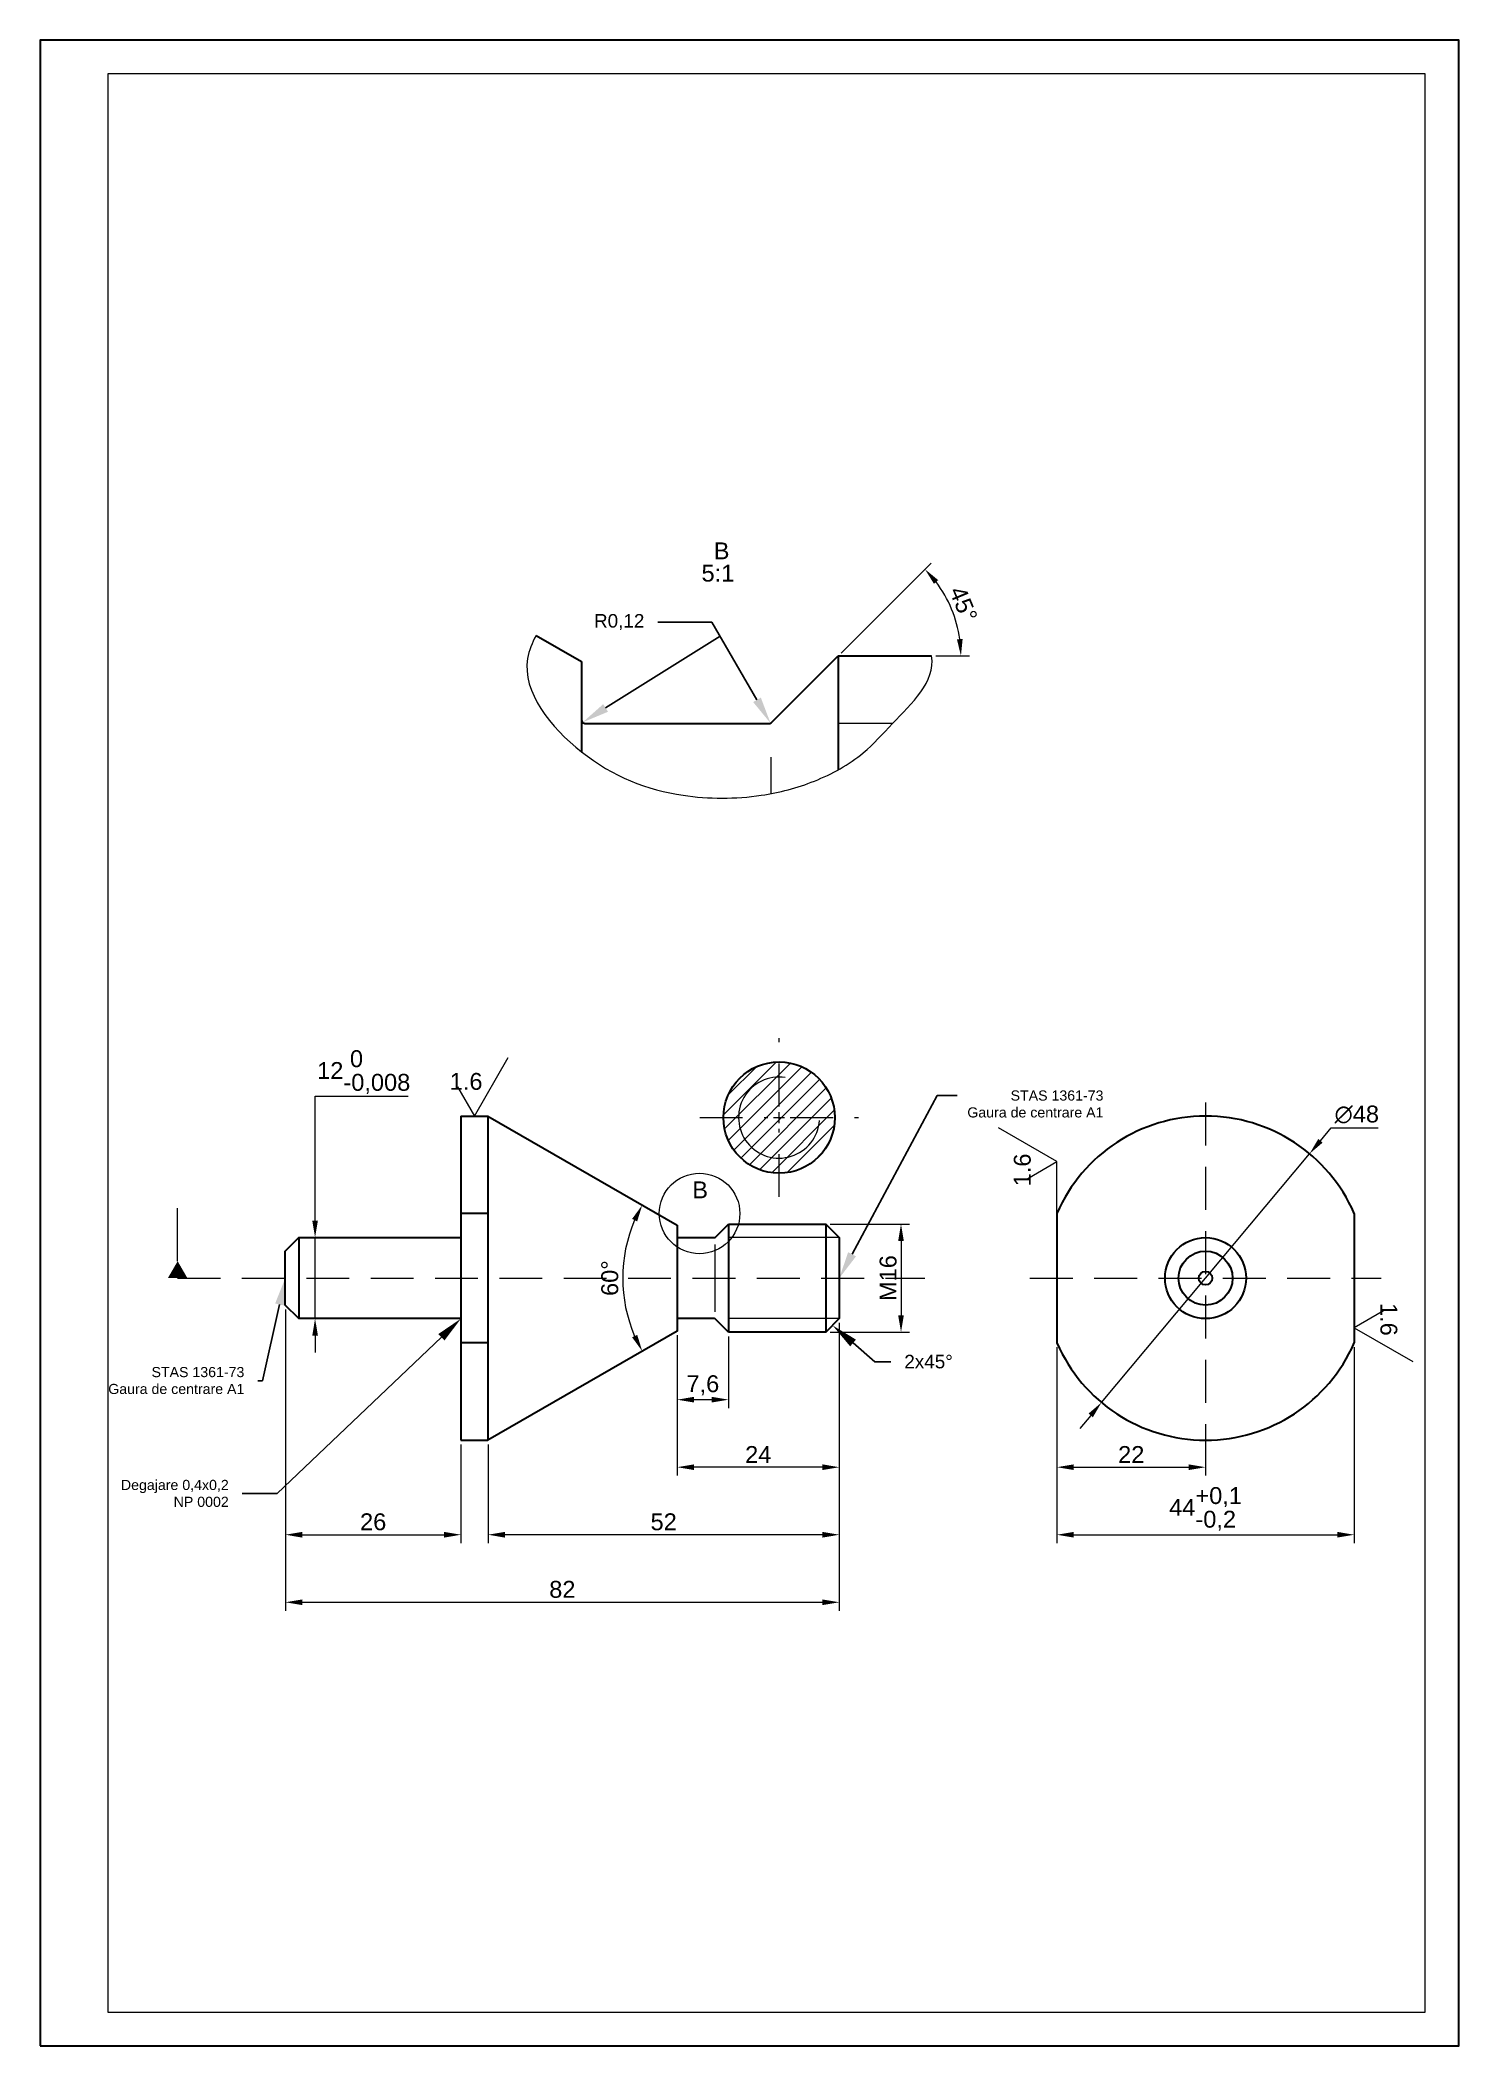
# Model space of a CAD drawing. Header units: millimetres. Extents: x 1081 to 1291, y 1884 to 2181.
import ezdxf
from ezdxf import colors
from ezdxf.entities.mleader import LeaderData, LeaderLine
from ezdxf.enums import TextEntityAlignment as Align
from ezdxf.math import Vec2, Vec3

# ---------------------------------------------------------------- set-up
doc = ezdxf.new("R2010")
doc.units = ezdxf.units.MM
doc.linetypes.add('DASHED2', pattern=[9.525, 6.35, -3.175])
for name, color, linetype, lineweight in [('axa', 1, 'DASHED2', 0), ('cotare', 5, 'Continuous', 0), ('format', 6, 'Continuous', 30), ('linie groasa', 7, 'Continuous', 30), ('linie subtire', 7, 'Continuous', 0)]:
    doc.layers.add(name, color=color, linetype=linetype, lineweight=lineweight)
doc.styles.get("Standard").update_dxf_attribs({"font": 'arial.ttf'})
doc.dimstyles.new('ISO-25', dxfattribs={"dimtxt": 2.5, "dimasz": 2.5, "dimexe": 1.25, "dimexo": 0.625, "dimtad": 1, "dimtoh": 1, "dimtxsty": 'Standard', "dimcen": 2.5, "dimclrd": 256, "dimclre": 256, "dimclrt": 256, "dimadec": 0, "dimazin": 0, "dimtfac": 1, "dimtmove": 0, "dimatfit": 0, "dimfxl": 1, "dimlwd": -1, "dimlwe": -1, "dimarcsym": 0})

# ---------------------------------------------------------------- blocks, each defined once
blk = doc.blocks.new('*D1')
at = {"layer": 'cotare', "transparency": 16777216}
for p, q in [((1198.13, 2006.06), (1209.89, 2006.06)), ((1208.64, 2003.56), (1208.64, 1992.56)), ((1198.13, 1990.06), (1209.89, 1990.06))]:
    blk.add_line(p, q, dxfattribs=at)
for points in [[(1208.22, 2003.56), (1209.06, 2003.56), (1208.64, 2006.06)], [(1208.22, 1992.56), (1209.06, 1992.56), (1208.64, 1990.06)]]:
    blk.add_solid(points, dxfattribs=at)
at = {"layer": 'Defpoints', "color": 0, "transparency": 16777216}
for p in [(1197.51, 2006.06), (1197.51, 1990.06), (1208.64, 1990.06)]:
    blk.add_point(p, dxfattribs=at)
at = {"layer": 'cotare', "transparency": 16777216, "insert": (1206.74, 1998.06), "char_height": 2.5, "attachment_point": 5, "rotation": 90}
blk.add_mtext('M16', dxfattribs=at)
blk = doc.blocks.new('*U2')
at = {"layer": 'axa', "color": 0, "transparency": 16777216}
for p, q in [((0, 1.65), (0, 11.75)), ((-11.75, 0), (-1.65, 0)), ((1.65, 0), (11.75, 0)), ((0, -11.75), (0, -1.65))]:
    blk.add_line(p, q, dxfattribs=at)
at = {"layer": 'axa', "color": 0, "linetype": 'Continuous', "transparency": 16777216}
for p, q in [((-0.82, 0), (0.82, 0)), ((0, -0.82), (0, 0.82))]:
    blk.add_line(p, q, dxfattribs=at)
blk = doc.blocks.new('*D4')
at = {"layer": 'cotare', "transparency": 16777216}
for p, q in [((1175.51, 1989.6), (1175.51, 1978.81)), ((1183.11, 1989.43), (1183.11, 1978.81)), ((1180.61, 1980.06), (1178.01, 1980.06))]:
    blk.add_line(p, q, dxfattribs=at)
for points in [[(1178.01, 1980.48), (1178.01, 1979.64), (1175.51, 1980.06)], [(1180.61, 1980.48), (1180.61, 1979.64), (1183.11, 1980.06)]]:
    blk.add_solid(points, dxfattribs=at)
at = {"layer": 'Defpoints', "color": 0, "transparency": 16777216}
for p in [(1175.51, 1990.23), (1183.11, 1990.06), (1175.51, 1980.06)]:
    blk.add_point(p, dxfattribs=at)
at = {"layer": 'cotare', "transparency": 16777216, "insert": (1179.31, 1982.19), "char_height": 2.5, "attachment_point": 5}
blk.add_mtext('7,6', dxfattribs=at)
blk = doc.blocks.new('*D5')
at = {"layer": 'cotare', "transparency": 16777216}
for p, q in [((1199.51, 1991.43), (1199.51, 1968.81)), ((1175.51, 1989.6), (1175.51, 1968.81)), ((1197.01, 1970.06), (1178.01, 1970.06))]:
    blk.add_line(p, q, dxfattribs=at)
for points in [[(1178.01, 1970.48), (1178.01, 1969.64), (1175.51, 1970.06)], [(1197.01, 1970.48), (1197.01, 1969.64), (1199.51, 1970.06)]]:
    blk.add_solid(points, dxfattribs=at)
at = {"layer": 'Defpoints', "color": 0, "transparency": 16777216}
for p in [(1175.51, 1990.23), (1199.51, 1992.06), (1175.51, 1970.06)]:
    blk.add_point(p, dxfattribs=at)
at = {"layer": 'cotare', "transparency": 16777216, "insert": (1187.51, 1971.94), "char_height": 2.5, "attachment_point": 5}
blk.add_mtext('24', dxfattribs=at)
blk = doc.blocks.new('*D6')
at = {"layer": 'cotare', "transparency": 16777216}
for p, q in [((1199.51, 1991.43), (1199.51, 1958.81)), ((1147.51, 1973.43), (1147.51, 1958.81)), ((1197.01, 1960.06), (1150.01, 1960.06))]:
    blk.add_line(p, q, dxfattribs=at)
for points in [[(1150.01, 1960.48), (1150.01, 1959.64), (1147.51, 1960.06)], [(1197.01, 1960.48), (1197.01, 1959.64), (1199.51, 1960.06)]]:
    blk.add_solid(points, dxfattribs=at)
at = {"layer": 'Defpoints', "color": 0, "transparency": 16777216}
for p in [(1199.51, 1992.06), (1147.51, 1974.06), (1147.51, 1960.06)]:
    blk.add_point(p, dxfattribs=at)
at = {"layer": 'cotare', "transparency": 16777216, "insert": (1173.51, 1961.96), "char_height": 2.5, "attachment_point": 5}
blk.add_mtext('52', dxfattribs=at)
blk = doc.blocks.new('*D7')
at = {"layer": 'cotare', "transparency": 16777216}
for p, q in [((1117.51, 1993.43), (1117.51, 1958.81)), ((1143.51, 1973.43), (1143.51, 1958.81)), ((1120.01, 1960.06), (1141.01, 1960.06))]:
    blk.add_line(p, q, dxfattribs=at)
for points in [[(1120.01, 1960.48), (1120.01, 1959.64), (1117.51, 1960.06)], [(1141.01, 1960.48), (1141.01, 1959.64), (1143.51, 1960.06)]]:
    blk.add_solid(points, dxfattribs=at)
at = {"layer": 'Defpoints', "color": 0, "transparency": 16777216}
for p in [(1117.51, 1994.06), (1143.51, 1974.06), (1143.51, 1960.06)]:
    blk.add_point(p, dxfattribs=at)
at = {"layer": 'cotare', "transparency": 16777216, "insert": (1130.51, 1961.96), "char_height": 2.5, "attachment_point": 5}
blk.add_mtext('26', dxfattribs=at)
blk = doc.blocks.new('*D8')
at = {"layer": 'cotare', "transparency": 16777216}
for p, q in [((1117.51, 1993.43), (1117.51, 1948.81)), ((1199.51, 1991.43), (1199.51, 1948.81)), ((1120.01, 1950.06), (1197.01, 1950.06))]:
    blk.add_line(p, q, dxfattribs=at)
for points in [[(1120.01, 1950.48), (1120.01, 1949.64), (1117.51, 1950.06)], [(1197.01, 1950.48), (1197.01, 1949.64), (1199.51, 1950.06)]]:
    blk.add_solid(points, dxfattribs=at)
at = {"layer": 'Defpoints', "color": 0, "transparency": 16777216}
for p in [(1117.51, 1994.06), (1199.51, 1992.06), (1199.51, 1950.06)]:
    blk.add_point(p, dxfattribs=at)
at = {"layer": 'cotare', "transparency": 16777216, "insert": (1158.51, 1951.96), "char_height": 2.5, "attachment_point": 5}
blk.add_mtext('82', dxfattribs=at)
blk = doc.blocks.new('*D9')
at = {"layer": 'cotare', "transparency": 16777216}
blk.add_arc((1189.07, 1998.06), 21.63, 156.6247, 203.3753, dxfattribs=at)
for points in [[(1168.84, 2006.83), (1169.59, 2006.46), (1170.34, 2008.88)], [(1169.59, 1989.66), (1168.84, 1989.29), (1170.34, 1987.24)]]:
    blk.add_solid(points, dxfattribs=at)
at = {"layer": 'Defpoints', "color": 0, "transparency": 16777216}
for p in [(1147.51, 2022.06), (1175.51, 2005.89), (1167.77, 2001.82), (1175.51, 1990.23), (1147.51, 1974.06)]:
    blk.add_point(p, dxfattribs=at)
at = {"layer": 'cotare', "transparency": 16777216, "insert": (1165.54, 1998.06), "char_height": 2.5, "attachment_point": 5, "rotation": 90}
blk.add_mtext('60°', dxfattribs=at)
blk = doc.blocks.new('*D10')
at = {"layer": 'cotare', "transparency": 16777216}
for p, q in [((1121.91, 2006.56), (1121.91, 2024.98)), ((1121.91, 2024.98), (1135.68, 2024.98)), ((1131.67, 2004.06), (1120.66, 2004.06)), ((1121.91, 1992.06), (1121.91, 2004.06)), ((1131.67, 1992.06), (1120.66, 1992.06)), ((1121.91, 1989.56), (1121.91, 1987.06))]:
    blk.add_line(p, q, dxfattribs=at)
for points in [[(1121.5, 2006.56), (1122.33, 2006.56), (1121.91, 2004.06)], [(1121.5, 1989.56), (1122.33, 1989.56), (1121.91, 1992.06)]]:
    blk.add_solid(points, dxfattribs=at)
at = {"layer": 'Defpoints', "color": 0, "transparency": 16777216}
for p in [(1121.91, 2004.06), (1132.3, 2004.06), (1132.3, 1992.06)]:
    blk.add_point(p, dxfattribs=at)
at = {"layer": 'cotare', "transparency": 16777216, "insert": (1129.11, 2028.8), "char_height": 2.5, "attachment_point": 5}
blk.add_mtext('\\A1;12\\S 0^ -0,008;', dxfattribs=at)
blk = doc.blocks.new('_DatumFilled')
at = {"color": 0, "linetype": 'ByBlock'}
blk.add_solid([(0, 0.58), (-1, 0), (0, -0.58)], dxfattribs=at)
blk = doc.blocks.new('*D13')
at = {"layer": 'cotare', "transparency": 16777216}
for p, q in [((1270.72, 2018.39), (1272.32, 2020.31)), ((1272.32, 2020.31), (1279.25, 2020.31)), ((1238.32, 1979.65), (1269.11, 2016.47)), ((1236.72, 1977.73), (1235.11, 1975.81))]:
    blk.add_line(p, q, dxfattribs=at)
for points in [[(1270.4, 2018.66), (1271.04, 2018.12), (1269.11, 2016.47)], [(1236.4, 1978), (1237.04, 1977.46), (1238.32, 1979.65)]]:
    blk.add_solid(points, dxfattribs=at)
at = {"layer": 'Defpoints', "color": 0, "transparency": 16777216}
for p in [(1269.11, 2016.47), (1238.32, 1979.65)]:
    blk.add_point(p, dxfattribs=at)
at = {"layer": 'cotare', "transparency": 16777216, "insert": (1276.1, 2022.28), "char_height": 2.5, "attachment_point": 5}
blk.add_mtext('∅48', dxfattribs=at)
blk = doc.blocks.new('*D14')
at = {"layer": 'cotare', "transparency": 16777216}
for p, q in [((1231.72, 1987.84), (1231.72, 1968.81)), ((1253.72, 1973.43), (1253.72, 1968.81)), ((1234.22, 1970.06), (1251.22, 1970.06))]:
    blk.add_line(p, q, dxfattribs=at)
for points in [[(1234.22, 1970.48), (1234.22, 1969.64), (1231.72, 1970.06)], [(1251.22, 1970.48), (1251.22, 1969.64), (1253.72, 1970.06)]]:
    blk.add_solid(points, dxfattribs=at)
at = {"layer": 'Defpoints', "color": 0, "transparency": 16777216}
for p in [(1231.72, 1988.47), (1253.72, 1974.06), (1253.72, 1970.06)]:
    blk.add_point(p, dxfattribs=at)
at = {"layer": 'cotare', "transparency": 16777216, "insert": (1242.72, 1971.94), "char_height": 2.5, "attachment_point": 5}
blk.add_mtext('22', dxfattribs=at)
blk = doc.blocks.new('*D15')
at = {"layer": 'cotare', "transparency": 16777216}
for p, q in [((1231.72, 1987.84), (1231.72, 1958.81)), ((1275.72, 1987.84), (1275.72, 1958.81)), ((1234.22, 1960.06), (1273.22, 1960.06))]:
    blk.add_line(p, q, dxfattribs=at)
for points in [[(1234.22, 1960.48), (1234.22, 1959.64), (1231.72, 1960.06)], [(1273.22, 1960.48), (1273.22, 1959.64), (1275.72, 1960.06)]]:
    blk.add_solid(points, dxfattribs=at)
at = {"layer": 'Defpoints', "color": 0, "transparency": 16777216}
for p in [(1231.72, 1988.47), (1275.72, 1988.47), (1275.72, 1960.06)]:
    blk.add_point(p, dxfattribs=at)
at = {"layer": 'cotare', "transparency": 16777216, "insert": (1253.72, 1964.11), "char_height": 2.5, "attachment_point": 5}
blk.add_mtext('\\A1;44\\S+0,1^ -0,2;', dxfattribs=at)
blk = doc.blocks.new('rugozitate')
at = {"layer": 'cotare'}
blk.add_lwpolyline([(-2.5, 4.33), (0, 0), (5, 8.66)], dxfattribs=at)
blk.add_attdef('R', text='', height=2.5, dxfattribs=at).set_placement((-1.24, 3.88), align=Align.CENTER)
blk = doc.blocks.new('*D17')
at = {"layer": 'cotare', "transparency": 16777216}
for p, q in [((1199.79, 2090.62), (1213.08, 2103.91)), ((1213.79, 2090.18), (1218.76, 2090.18))]:
    blk.add_line(p, q, dxfattribs=at)
blk.add_arc((1199.35, 2090.18), 18.16, 7.8922, 37.1078, dxfattribs=at)
for points in [[(1213.52, 2100.86), (1214.15, 2101.41), (1212.19, 2103.02)], [(1217.76, 2092.7), (1216.92, 2092.65), (1217.51, 2090.18)]]:
    blk.add_solid(points, dxfattribs=at)
at = {"layer": 'Defpoints', "color": 0, "transparency": 16777216}
for p in [(1216.89, 2094.88), (1199.35, 2090.18), (1199.35, 2090.18), (1213.17, 2090.18), (1189.52, 2080.36)]:
    blk.add_point(p, dxfattribs=at)
at = {"layer": 'cotare', "transparency": 16777216, "insert": (1217.88, 2097.86), "char_height": 2.5, "attachment_point": 5, "rotation": 292.5}
blk.add_mtext('45°', dxfattribs=at)

msp = doc.modelspace()

# ---------------------------------------------------------------- hatches: boundary and pattern name
at = {"layer": 'linie subtire'}
h = msp.add_hatch(dxfattribs=at)
h.set_pattern_fill('ANSI31', color=256, scale=0.5)
h.set_pattern_definition([(45, (-254.0504, -134.8425), (-1.122532, 1.122532), [])])
edge = h.paths.add_edge_path()
edge.add_arc((1190.596, 2021.828), 8.246, 0, 360)

# ---------------------------------------------------------------- linework, layer by layer
at = {"layer": 'axa'}
for points in [[(1253.718, 2024.06), (1253.718, 1972.06)], [(1101.567, 1998.06), (1212.187, 1998.06)], [(1227.718, 1998.06), (1279.718, 1998.06)]]:
    msp.add_lwpolyline(points, dxfattribs=at)
at = {"layer": 'cotare'}
msp.add_lwpolyline([(1091.214, 1889.374), (1286.214, 1889.374), (1286.214, 2176.374), (1091.214, 2176.374)], close=True, dxfattribs=at)
at = {"layer": 'cotare', "linetype": 'ByBlock', "lineweight": -2}
msp.add_lwpolyline([(1164.913, 2082.481), (1181.86, 2093.108)], dxfattribs=at)
at = {"layer": 'cotare'}
for points in [[(1231.718, 2007.651), (1231.718, 2015.316)], [(1101.567, 2000.56), (1101.567, 2008.407)]]:
    msp.add_lwpolyline(points, dxfattribs=at)
msp.add_circle((1178.816, 2007.629), 5.966, dxfattribs=at)
msp.add_solid([(1165.267, 2081.916), (1161.524, 2080.356), (1164.559, 2083.045)], dxfattribs=at)
at = {"layer": 'format'}
msp.add_lwpolyline([(1081.214, 1884.374), (1291.214, 1884.374), (1291.214, 2181.374), (1081.214, 2181.374)], close=True, dxfattribs=at)
at = {"layer": 'linie groasa'}
for points in [[(1154.623, 2093.234), (1161.348, 2089.351)], [(1199.348, 2090.18), (1213.166, 2090.18)], [(1199.348, 2090.18), (1199.348, 2073.323)], [(1161.348, 2080.78), (1161.348, 2075.994)], [(1143.505, 2022.06), (1143.505, 1974.06)], [(1143.505, 2022.06), (1147.505, 2022.06)], [(1147.505, 2022.06), (1147.505, 1974.06)], [(1147.505, 2022.06), (1175.505, 2005.894)], [(1147.505, 2007.651), (1143.505, 2007.651)], [(1183.105, 2006.06), (1183.105, 1990.06)], [(1183.105, 2006.06), (1197.505, 2006.06), (1199.505, 2004.06), (1199.505, 1992.06), (1197.505, 1990.06), (1183.105, 1990.06)], [(1197.505, 2006.06), (1197.505, 1990.06)], [(1231.718, 2007.651), (1231.718, 1988.468)], [(1275.718, 2007.651), (1275.718, 1988.468)], [(1143.505, 1992.06), (1119.505, 1992.06), (1117.505, 1994.06), (1117.505, 2002.06), (1119.505, 2004.06), (1143.505, 2004.06)], [(1119.505, 2004.06), (1119.505, 1992.06)], [(1175.505, 2004.18), (1175.505, 1990.226), (1147.505, 1974.06)], [(1147.505, 1988.468), (1143.505, 1988.468)], [(1143.505, 1974.06), (1147.505, 1974.06)]]:
    msp.add_lwpolyline(points, dxfattribs=at)
for points in [[(1161.348, 2089.351), (1161.348, 2080.78, 0.4142136), (1161.948, 2080.18), (1189.1, 2080.18, 0.1989124), (1189.524, 2080.356), (1199.348, 2090.18)], [(1175.505, 2005.894), (1175.505, 2004.18, 0.4142136), (1175.625, 2004.06), (1181.056, 2004.06, 0.1989124), (1181.14, 2004.095), (1183.105, 2006.06)], [(1183.105, 1990.06), (1181.14, 1992.025, 0.1989124), (1181.056, 1992.06), (1175.505, 1992.06)]]:
    msp.add_lwpolyline(points, format="xyb", dxfattribs=at)
for centre, radius in [((1190.596, 2021.828), 8.246), ((1253.718, 1998.06), 6), ((1253.718, 1998.06), 4), ((1253.718, 1998.06), 1)]:
    msp.add_circle(centre, radius, dxfattribs=at)
for start, end in [(23.55646, 156.44354), (203.55646, 336.44354)]:
    msp.add_arc((1253.718, 1998.06), 24, start, end, dxfattribs=at)
at = {"layer": 'linie subtire'}
for points in [[(1207.392, 2080.18), (1199.348, 2080.18)], [(1189.348, 2075.18), (1189.348, 2069.789)], [(1181.105, 2003.06), (1181.105, 1993.06)], [(1199.505, 2004.06), (1183.105, 2004.06)], [(1199.505, 1992.06), (1183.105, 1992.06)]]:
    msp.add_lwpolyline(points, dxfattribs=at)
msp.add_arc((1190.596, 2021.828), 6, 81.40348, 355.97754, dxfattribs=at)
msp.add_open_spline([(1154.623, 2093.234), (1154.041, 2092.103), (1151.54, 2086.092), (1161.146, 2074.193), (1174.577, 2068.989), (1186.92, 2068.979), (1195.966, 2071.352), (1202.817, 2075.102), (1208.334, 2081.401), (1213.752, 2086.377), (1213.166, 2090.18)], degree=3, knots=[2.4161953, 2.4161953, 2.4161953, 2.4161953, 6.1399793, 22.0936808, 38.4551426, 50.0267253, 58.1665208, 66.5020232, 72.6544051, 84.2014105, 84.2014105, 84.2014105, 84.2014105], dxfattribs=at)

# ---------------------------------------------------------------- block references
at = {"layer": 'axa'}
msp.add_blockref('*U2', (1190.596, 2021.828), dxfattribs=at)
at = {"layer": 'cotare'}
msp.add_blockref('rugozitate', (1145.505, 2022.06), dxfattribs=at).add_auto_attribs({'R': '1.6'})
for p, rotation in [((1231.718, 2015.316), 90), ((1275.718, 1990.71), 270)]:
    msp.add_blockref('rugozitate', p, dxfattribs=dict(at, rotation=rotation)).add_auto_attribs({'R': '1.6'})
at = {"layer": 'cotare', "xscale": 2.5, "yscale": 2.5, "zscale": 2.5, "rotation": 270}
msp.add_blockref('_DatumFilled', (1101.567, 1998.06), dxfattribs=at)

# ---------------------------------------------------------------- texts
at = {"layer": 'cotare', "char_height": 2.5, "attachment_point": 5}
for s, insert in [('\\A1;B', (1182.083, 2105.75)), ('\\A1;5:1', (1181.541, 2102.431)), ('\\A1;B', (1178.908, 2011.13))]:
    msp.add_mtext(s, dxfattribs=dict(at, insert=insert))

# ---------------------------------------------------------------- dimensions: what is measured, and where the dimension line sits
at = {"layer": 'cotare'}
for base, line1, line2, picture, middle in [((1216.893, 2094.881), ((1199.348, 2090.18), (1213.166, 2090.18)), ((1189.524, 2080.356), (1199.348, 2090.18)), '*D17', (1217.881, 2097.857)), ((1167.769, 2001.816), ((1175.505, 1990.226), (1147.505, 1974.06)), ((1147.505, 2022.06), (1175.505, 2005.894)), '*D9', (1165.539, 1998.06))]:
    dim = msp.add_angular_dim_2l(base=base, line1=line1, line2=line2, dimstyle='ISO-25', dxfattribs=at)
    dim.commit()
    dim.dimension.update_dxf_attribs({"geometry": picture, "text_midpoint": middle})
dim = msp.add_linear_dim(base=(1121.915, 2004.06), p1=(1132.299, 1992.06), p2=(1132.299, 2004.06), angle=90, dimstyle='ISO-25', override={"dimtol": 1, "dimtm": 0.008, "dimtdec": 5, "dimtolj": 1}, dxfattribs=at)
dim.commit()
dim.dimension.update_dxf_attribs({"geometry": '*D10', "text_midpoint": (1129.111, 2024.98), "dimtype": 160})
dim = msp.add_diameter_dim_2p(p1=(1238.322, 1979.648), p2=(1269.114, 2016.471), dimstyle='ISO-25', dxfattribs=at)
dim.commit()
dim.dimension.update_dxf_attribs({"geometry": '*D13', "text_midpoint": (1276.099, 2020.307), "dimtype": 163})
dim = msp.add_linear_dim(base=(1208.641, 1990.06), p1=(1197.505, 2006.06), p2=(1197.505, 1990.06), angle=90, text='M<>', dimstyle='ISO-25', dxfattribs=at)
dim.commit()
dim.dimension.update_dxf_attribs({"geometry": '*D1', "text_midpoint": (1206.74, 1998.06)})
for base, p1, p2, picture, middle in [((1143.505, 1960.06), (1117.505, 1994.06), (1143.505, 1974.06), '*D7', (1130.505, 1961.961)), ((1199.505, 1950.06), (1117.505, 1994.06), (1199.505, 1992.06), '*D8', (1158.505, 1951.961)), ((1147.505, 1960.06), (1199.505, 1992.06), (1147.505, 1974.06), '*D6', (1173.505, 1961.961)), ((1175.505, 1970.06), (1199.505, 1992.06), (1175.505, 1990.226), '*D5', (1187.505, 1971.94)), ((1175.505, 1980.06), (1183.105, 1990.06), (1175.505, 1990.226), '*D4', (1179.305, 1982.187)), ((1253.718, 1970.06), (1231.718, 1988.468), (1253.718, 1974.06), '*D14', (1242.718, 1971.94))]:
    dim = msp.add_linear_dim(base=base, p1=p1, p2=p2, dimstyle='ISO-25', dxfattribs=at)
    dim.commit()
    dim.dimension.update_dxf_attribs({"geometry": picture, "text_midpoint": middle})
dim = msp.add_linear_dim(base=(1275.718, 1960.06), p1=(1231.718, 1988.468), p2=(1275.718, 1988.468), dimstyle='ISO-25', override={"dimgap": 0.625, "dimtol": 1, "dimlim": 0, "dimtp": 0.1, "dimtm": 0.2, "dimtdec": 3, "dimtolj": 1}, dxfattribs=at)
dim.commit()
dim.dimension.update_dxf_attribs({"geometry": '*D15', "text_midpoint": (1253.718, 1964.106)})

# ---------------------------------------------------------------- leaders
ml = msp.add_multileader_mtext('Standard', dxfattribs=at)
ml.set_content('R0,12', color=256)
ml.set_leader_properties()
ml.build(insert=Vec2(0, 0))
ml.multileader.update_dxf_attribs({"text_right_attachment_type": 2})
ctx = ml.context
ctx.base_point, ctx.char_height, ctx.plane_origin = Vec3(1161.565, 2095.192), 2, Vec3(1189.329, 2080.226)
ctx.right_attachment, ctx.text_align_type = 2, 2
notes = []
notes.append((ctx, [(0, (1, 1, 0), (1180.654, 2095.188), (-1, 0), 8, [(0, [(1189.329, 2080.226)], 0, [])])]))
ctx.mtext.insert, ctx.mtext.alignment, ctx.mtext.flow_direction = Vec3(1170.654, 2096.39), 3, 5
ml = msp.add_multileader_mtext('Standard', dxfattribs=at)
ml.set_content('STAS 1361-73\\PGaura de centrare A1', color=256)
ml.set_leader_properties()
ml.build(insert=Vec2(0, 0))
ml.multileader.update_dxf_attribs({"text_right_attachment_type": 2})
ctx = ml.context
ctx.base_point, ctx.char_height, ctx.plane_origin = Vec3(1216.949, 2025.086), 1.5, Vec3(1199.505, 1998.06)
ctx.right_attachment, ctx.text_align_type = 2, 2
notes.append((ctx, [(1, (1, 1, 0), (1214.001, 2025.086), (1, 0), 2.948, [(0, [(1199.505, 1998.06)], 0, [])])]))
ctx.mtext.insert, ctx.mtext.alignment, ctx.mtext.flow_direction = Vec3(1238.605, 2025.848), 3, 5
ml = msp.add_multileader_mtext('Standard', dxfattribs=at)
ml.set_content('STAS 1361-73\\PGaura de centrare A1', color=256)
ml.set_leader_properties()
ml.build(insert=Vec2(0, 0))
ml.multileader.update_dxf_attribs({"text_right_attachment_type": 2})
ctx = ml.context
ctx.base_point, ctx.char_height, ctx.plane_origin = Vec3(1089.789, 1984.135), 1.5, Vec3(1117.505, 1998.06)
ctx.right_attachment, ctx.text_align_type = 2, 2
notes.append((ctx, [(0, (1, 1, 0), (1114.153, 1982.859), (-1, 0), 0.708, [(0, [(1117.505, 1998.06)], 0, [])])]))
ctx.mtext.insert, ctx.mtext.alignment, ctx.mtext.flow_direction = Vec3(1111.445, 1984.897), 3, 5
ml = msp.add_multileader_mtext('Standard', dxfattribs=at)
ml.set_content('Degajare 0,4x0,2\\PNP 0002', color=256)
ml.set_leader_properties()
ml.build(insert=Vec2(0, 0))
ml.multileader.update_dxf_attribs({"text_right_attachment_type": 2})
ctx = ml.context
ctx.base_point, ctx.char_height, ctx.plane_origin = Vec3(1091.443, 1967.423), 1.5, Vec3(1143.505, 1992.06)
ctx.right_attachment, ctx.text_align_type = 2, 2
notes.append((ctx, [(0, (1, 1, 0), (1116.305, 1966.166), (-1, 0), 5.175, [(0, [(1143.505, 1992.06)], 0, [])])]))
ctx.mtext.insert, ctx.mtext.alignment, ctx.mtext.flow_direction = Vec3(1109.131, 1968.185), 3, 5
ml = msp.add_multileader_mtext('Standard', dxfattribs=at)
ml.set_content('2x45%%D', color=256)
ml.set_leader_properties()
ml.build(insert=Vec2(0, 0))
ml.multileader.update_dxf_attribs({"text_right_attachment_type": 2})
ctx = ml.context
ctx.base_point, ctx.char_height, ctx.plane_origin = Vec3(1207.13, 1985.684), 2, Vec3(1198.505, 1991.06)
ctx.right_attachment = 2
notes.append((ctx, [(1, (1, 1, 0), (1204.773, 1985.684), (1, 0), 2.356, [(0, [(1198.505, 1991.06)], 0, [])])]))
ctx.mtext.insert, ctx.mtext.flow_direction = Vec3(1209.13, 1986.701), 5
for ctx, leaders in notes:
    for number, flags, end, landing, length, lines in leaders:
        leader = LeaderData()
        leader.index, (leader.has_last_leader_line, leader.has_dogleg_vector, leader.attachment_direction) = number, flags
        leader.last_leader_point, leader.dogleg_vector, leader.dogleg_length = Vec3(end), Vec3(landing), length
        for number, points, colour, breaks in lines:
            line = LeaderLine()
            line.index, line.vertices, line.color, line.breaks = number, Vec3.list(points), colors.encode_raw_color(colour), breaks
            leader.lines.append(line)
        ctx.leaders.append(leader)

doc.saveas('drawing.dxf')
